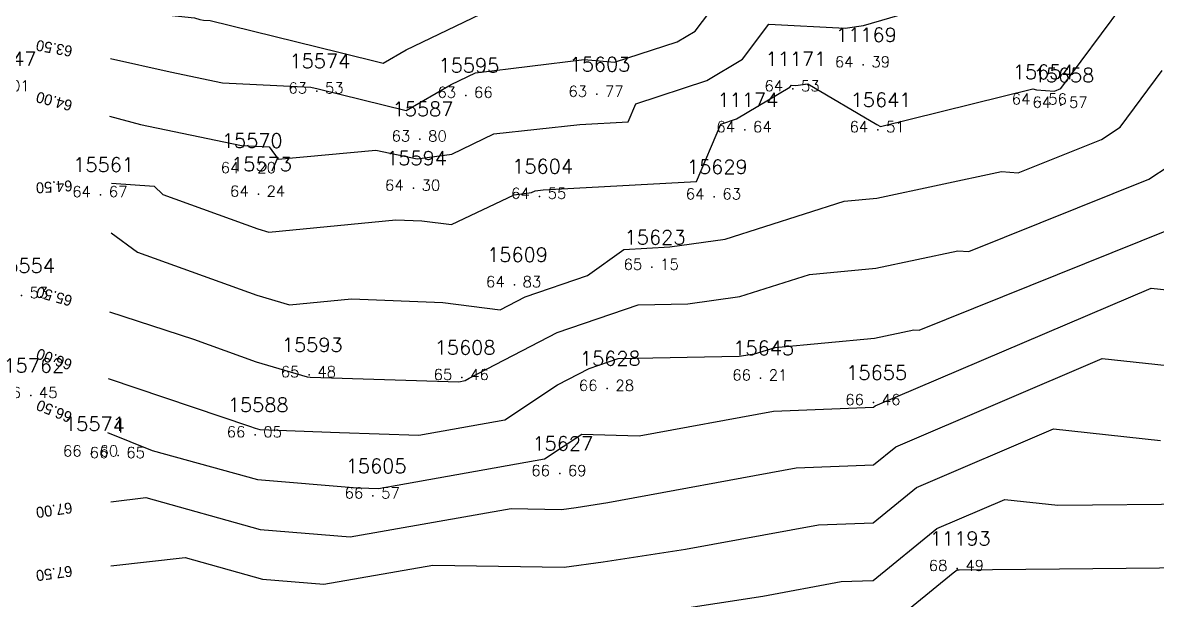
# Model space of a CAD drawing. Header units: millimetres. Extents: x 1412565 to 1412813, y 4931476 to 4931699.
# Drawn here: x 1412707.42 to 1412728.21, y 4931550.35 to 4931560.93 of the extents above; entities that cross this region are included whole.
import ezdxf
from ezdxf.enums import TextEntityAlignment as Align

# ---------------------------------------------------------------- set-up
doc = ezdxf.new("R2010")
doc.units = ezdxf.units.MM
for name, color, linetype in [('CIVIL', 50, 'Continuous'), ('CIVIL-DRAW', 80, 'Continuous'), ('CIVIL-NONAME', 130, 'Continuous'), ('CIVIL-TEXT', 240, 'Continuous'), ('CIVIL-Z', 50, 'Continuous'), ('Tcontours0', 7, 'Continuous'), ('Tcontours1', 7, 'Continuous'), ('Tcontours2', 7, 'Continuous')]:
    doc.layers.add(name, color=color, linetype=linetype)
doc.styles.add('CIVILCADMAIN', font='TXT.SHX')
doc.styles.add('MAVAT_HebTXT', font='hebtxt.shx')
doc.styles.get("Standard").update_dxf_attribs({"font": 'arial.ttf'})

# ---------------------------------------------------------------- blocks, each defined once
blk = doc.blocks.new('CIVIL-ZZ')
at = {"layer": 'CIVIL-DRAW'}
blk.add_point((0, 0), dxfattribs=at)
at = {"layer": 'CIVIL-NONAME'}
blk.add_attdef('NAME', text='', height=1.8, dxfattribs=at).set_placement((0, 2.1), align=Align.CENTER)
at = {"layer": 'CIVIL-TEXT', "flags": 8}
blk.add_attdef('TEXT', text='', height=2, dxfattribs=at).set_placement((0.2, -3.3), align=Align.CENTER)
at = {"layer": 'CIVIL-Z'}
blk.add_attdef('Z1', text='', height=1.6, dxfattribs=at).set_placement((-0.75, -0.225), align=Align.RIGHT)
blk.add_attdef('Z2', (0.75, -0.225), '', height=1.6, dxfattribs=at)

msp = doc.modelspace()

# ---------------------------------------------------------------- linework, layer by layer
at = {"layer": 'Tcontours0', "elevation": 65}
msp.add_lwpolyline([(1412709.045, 4931557.081), (1412709.527, 4931556.728), (1412711.715, 4931555.938), (1412712.31, 4931555.761), (1412713.447, 4931555.871), (1412715.117, 4931555.806), (1412716.171, 4931555.671), (1412716.629, 4931555.907), (1412717.769, 4931556.3), (1412718.435, 4931556.775), (1412719.279, 4931556.822), (1412720.289, 4931556.963), (1412722.47, 4931557.659), (1412723.07, 4931557.714), (1412725.354, 4931558.204), (1412725.66, 4931558.18), (1412727.184, 4931558.794), (1412727.53, 4931559.02), (1412728.298, 4931560.056)], dxfattribs=at)
at = {"layer": 'Tcontours1'}
for points, elevation in [([(1412709.044, 4931561.178), (1412710.571, 4931561.019), (1412710.666, 4931560.993), (1412710.738, 4931560.978), (1412710.857, 4931560.972), (1412713.213, 4931560.393), (1412714.028, 4931560.192), (1412714.446, 4931560.435), (1412716.268, 4931561.309), (1412717.272, 4931561.431), (1412718.87, 4931561.29), (1412720.269, 4931563.146), (1412720.4, 4931563.139), (1412720.82, 4931563.27), (1412722.649, 4931563.61), (1412722.914, 4931563.798), (1412724.031, 4931563.94), (1412725.913, 4931564.433), (1412726.92, 4931564.576), (1412727.246, 4931564.775), (1412729.911, 4931563.959)], 63), ([(1412709.014, 4931559.22), (1412709.579, 4931559.069), (1412711.431, 4931558.68), (1412711.94, 4931558.656), (1412712.102, 4931558.429), (1412713.89, 4931558.594), (1412714.652, 4931558.44), (1412715.284, 4931558.52), (1412716.056, 4931558.893), (1412717.63, 4931559.069), (1412718.515, 4931559.117), (1412718.656, 4931559.448), (1412719.955, 4931559.875), (1412720.609, 4931560.264), (1412721.093, 4931560.907), (1412722.487, 4931560.832), (1412722.827, 4931560.879), (1412724.271, 4931561.302)], 64), ([(1412708.989, 4931554.413), (1412711.577, 4931553.539), (1412711.682, 4931553.502), (1412711.767, 4931553.476), (1412713.228, 4931553.421), (1412714.677, 4931553.374), (1412716.256, 4931553.657), (1412717.222, 4931554.298), (1412717.802, 4931554.597), (1412718.333, 4931554.78), (1412720.546, 4931554.822), (1412720.827, 4931554.861), (1412721.206, 4931554.982), (1412723.029, 4931555.149), (1412723.748, 4931555.304), (1412723.845, 4931555.296), (1412728.915, 4931557.339)], 66), ([(1412709.039, 4931552.15), (1412709.677, 4931552.23), (1412711.771, 4931551.647), (1412713.423, 4931551.513), (1412716.37, 4931552.028), (1412717.292, 4931552.013), (1412717.565, 4931552.051), (1412718.141, 4931552.139), (1412721.591, 4931552.774), (1412723.008, 4931552.828), (1412723.417, 4931553.161), (1412727.2, 4931554.779), (1412730.149, 4931554.46), (1412731.746, 4931554.476), (1412731.989, 4931554.577), (1412733.365, 4931554.509), (1412733.648, 4931554.55), (1412734, 4931554.797), (1412736.243, 4931555.771), (1412737.385, 4931556.715), (1412740.218, 4931556.892), (1412740.375, 4931556.935), (1412743.354, 4931556.561), (1412746.957, 4931556.041)], 67), ([(1412718.55, 4931550.053), (1412720.982, 4931550.426), (1412722.415, 4931550.69), (1412723.003, 4931550.712), (1412724.171, 4931551.664), (1412725.415, 4931552.196), (1412726.384, 4931552.091), (1412731.455, 4931552.141), (1412732.226, 4931552.463), (1412733.428, 4931552.403), (1412733.732, 4931552.593), (1412735.327, 4931552.989), (1412735.611, 4931553.076), (1412736.858, 4931553.902), (1412739.186, 4931554.894), (1412739.362, 4931554.939), (1412739.509, 4931554.98), (1412740.029, 4931555.04), (1412741.787, 4931555.523), (1412746.388, 4931554.945), (1412746.97, 4931554.143)], 68)]:
    msp.add_lwpolyline(points, dxfattribs=dict(at, elevation=elevation))
at = {"layer": 'Tcontours2'}
for points, elevation in [([(1412709.033, 4931560.275), (1412710.123, 4931560.031), (1412711.085, 4931559.829), (1412712.699, 4931559.753), (1412712.833, 4931559.72), (1412714.448, 4931559.322), (1412715.275, 4931559.802), (1412715.716, 4931560.014), (1412717.706, 4931560.255), (1412718.266, 4931560.206), (1412719.413, 4931560.583), (1412719.739, 4931560.777), (1412720.681, 4931562.026), (1412721.9, 4931561.96), (1412722.985, 4931562.299), (1412724.981, 4931562.555), (1412725.117, 4931562.598), (1412725.131, 4931562.603), (1412725.216, 4931562.664), (1412726.729, 4931563.587), (1412728.112, 4931563.164), (1412730.703, 4931562.634)], 63.5), ([(1412709.048, 4931557.992), (1412709.834, 4931557.939), (1412709.993, 4931557.784), (1412711.731, 4931557.157), (1412711.935, 4931557.096), (1412714.256, 4931557.32), (1412714.733, 4931557.302), (1412715.278, 4931557.232), (1412716.428, 4931557.78), (1412716.744, 4931557.82), (1412716.814, 4931557.854), (1412716.957, 4931557.87), (1412719.765, 4931558.024), (1412720.214, 4931559.075), (1412720.498, 4931559.168), (1412721.478, 4931559.751), (1412721.505, 4931559.787), (1412721.584, 4931559.783), (1412721.806, 4931559.814), (1412723.067, 4931559.069), (1412723.137, 4931559.028), (1412725.926, 4931559.723), (1412725.994, 4931559.701), (1412726.323, 4931559.68), (1412726.442, 4931559.727), (1412727.557, 4931561.231)], 64.5), ([(1412709.012, 4931555.635), (1412710.552, 4931555.134), (1412711.698, 4931554.72), (1412712.635, 4931554.441), (1412712.691, 4931554.439), (1412715.411, 4931554.352), (1412715.528, 4931554.373), (1412715.6, 4931554.42), (1412717.216, 4931555.252), (1412718.696, 4931555.762), (1412719.607, 4931555.78), (1412720.558, 4931555.912), (1412721.838, 4931556.32), (1412723.049, 4931556.432), (1412724.551, 4931556.754), (1412724.752, 4931556.738), (1412728.05, 4931558.067), (1412728.797, 4931558.554)], 65.5), ([(1412708.975, 4931553.422), (1412709.798, 4931553.095), (1412711.723, 4931552.559), (1412713.549, 4931552.411), (1412713.765, 4931552.403), (1412713.943, 4931552.397), (1412716.983, 4931552.942), (1412717.663, 4931553.393), (1412718.717, 4931553.363), (1412721.179, 4931553.816), (1412723.01, 4931553.885), (1412723.04, 4931553.91), (1412728.093, 4931556.07), (1412731.655, 4931555.685)], 66.5), ([(1412723.001, 4931549.654), (1412724.47, 4931550.852), (1412724.541, 4931550.907), (1412724.554, 4931550.905), (1412724.577, 4931550.907), (1412731.309, 4931550.973), (1412732.344, 4931551.406), (1412733.264, 4931551.36), (1412733.739, 4931551.657), (1412735.135, 4931552.003), (1412735.752, 4931552.243), (1412735.96, 4931552.553), (1412737.089, 4931553.301), (1412738.875, 4931554.063), (1412739.366, 4931554.188), (1412739.774, 4931554.302), (1412741.224, 4931554.468), (1412742.494, 4931554.816), (1412745.816, 4931554.399), (1412746.532, 4931553.719), (1412746.983, 4931553.097)], 68.5), ([(1412709.04, 4931550.981), (1412710.4, 4931551.13), (1412711.819, 4931550.735), (1412712.938, 4931550.644), (1412714.935, 4931550.993), (1412717.343, 4931550.954), (1412718.058, 4931551.052), (1412719.562, 4931551.283), (1412722.003, 4931551.732), (1412723.005, 4931551.77), (1412723.794, 4931552.413), (1412726.308, 4931553.487), (1412728.266, 4931553.276)], 67.5)]:
    msp.add_lwpolyline(points, dxfattribs=dict(at, elevation=elevation))

# ---------------------------------------------------------------- block references
at = {"layer": 'CIVIL'}
ref = msp.add_blockref('CIVIL-ZZ', (1412722.82, 4931560.16, 64.39), dxfattribs=dict(at, xscale=0.2, yscale=0.2))
ref.add_attrib('Z2', '39', (1412722.97, 4931560.115), dxfattribs={"layer": 'CIVIL-Z', "height": 0.2, "style": 'CIVILCADMAIN'})
ref.add_attrib('Z1', '64', (1412722.3, 4931560.115), dxfattribs={"layer": 'CIVIL-Z', "height": 0.2, "style": 'CIVILCADMAIN'})
ref.add_attrib('NAME', '11169', (1412722.32, 4931560.58), dxfattribs={"layer": 'CIVIL-NONAME', "height": 0.26, "style": 'CIVILCADMAIN'})
ref = msp.add_blockref('CIVIL-ZZ', (1412707.06, 4931559.72, 64.01), dxfattribs=dict(at, xscale=0.2, yscale=0.2))
ref.add_attrib('Z2', '01', (1412707.21, 4931559.675), dxfattribs={"layer": 'CIVIL-Z', "height": 0.2, "style": 'CIVILCADMAIN'})
ref.add_attrib('Z1', '64', (1412706.54, 4931559.675), dxfattribs={"layer": 'CIVIL-Z', "height": 0.2, "style": 'CIVILCADMAIN'})
ref.add_attrib('NAME', '15547', (1412706.56, 4931560.14), dxfattribs={"layer": 'CIVIL-NONAME', "height": 0.26, "style": 'CIVILCADMAIN'})
ref = msp.add_blockref('CIVIL-ZZ', (1412712.81, 4931559.68, 63.53), dxfattribs=dict(at, xscale=0.2, yscale=0.2))
ref.add_attrib('Z2', '53', (1412712.96, 4931559.635), dxfattribs={"layer": 'CIVIL-Z', "height": 0.2, "style": 'CIVILCADMAIN'})
ref.add_attrib('Z1', '63', (1412712.29, 4931559.635), dxfattribs={"layer": 'CIVIL-Z', "height": 0.2, "style": 'CIVILCADMAIN'})
ref.add_attrib('NAME', '15574', (1412712.31, 4931560.1), dxfattribs={"layer": 'CIVIL-NONAME', "height": 0.26, "style": 'CIVILCADMAIN'})
ref = msp.add_blockref('CIVIL-ZZ', (1412715.54, 4931559.6, 63.66), dxfattribs=dict(at, xscale=0.2, yscale=0.2))
ref.add_attrib('Z2', '66', (1412715.69, 4931559.555), dxfattribs={"layer": 'CIVIL-Z', "height": 0.2, "style": 'CIVILCADMAIN'})
ref.add_attrib('Z1', '63', (1412715.02, 4931559.555), dxfattribs={"layer": 'CIVIL-Z', "height": 0.2, "style": 'CIVILCADMAIN'})
ref.add_attrib('NAME', '15595', (1412715.04, 4931560.02), dxfattribs={"layer": 'CIVIL-NONAME', "height": 0.26, "style": 'CIVILCADMAIN'})
ref = msp.add_blockref('CIVIL-ZZ', (1412717.94, 4931559.62, 63.77), dxfattribs=dict(at, xscale=0.2, yscale=0.2))
ref.add_attrib('Z2', '77', (1412718.09, 4931559.575), dxfattribs={"layer": 'CIVIL-Z', "height": 0.2, "style": 'CIVILCADMAIN'})
ref.add_attrib('Z1', '63', (1412717.42, 4931559.575), dxfattribs={"layer": 'CIVIL-Z', "height": 0.2, "style": 'CIVILCADMAIN'})
ref.add_attrib('NAME', '15603', (1412717.44, 4931560.04), dxfattribs={"layer": 'CIVIL-NONAME', "height": 0.26, "style": 'CIVILCADMAIN'})
ref = msp.add_blockref('CIVIL-ZZ', (1412721.53, 4931559.72, 64.53), dxfattribs=dict(at, xscale=0.2, yscale=0.2))
ref.add_attrib('Z2', '53', (1412721.68, 4931559.675), dxfattribs={"layer": 'CIVIL-Z', "height": 0.2, "style": 'CIVILCADMAIN'})
ref.add_attrib('Z1', '64', (1412721.01, 4931559.675), dxfattribs={"layer": 'CIVIL-Z', "height": 0.2, "style": 'CIVILCADMAIN'})
ref.add_attrib('NAME', '11171', (1412721.03, 4931560.14), dxfattribs={"layer": 'CIVIL-NONAME', "height": 0.26, "style": 'CIVILCADMAIN'})
ref = msp.add_blockref('CIVIL-ZZ', (1412726.06, 4931559.48, 64.56), dxfattribs=dict(at, xscale=0.2, yscale=0.2))
ref.add_attrib('Z2', '56', (1412726.21, 4931559.435), dxfattribs={"layer": 'CIVIL-Z', "height": 0.2, "style": 'CIVILCADMAIN'})
ref.add_attrib('Z1', '64', (1412725.54, 4931559.435), dxfattribs={"layer": 'CIVIL-Z', "height": 0.2, "style": 'CIVILCADMAIN'})
ref.add_attrib('NAME', '15654', (1412725.56, 4931559.9), dxfattribs={"layer": 'CIVIL-NONAME', "height": 0.26, "style": 'CIVILCADMAIN'})
ref = msp.add_blockref('CIVIL-ZZ', (1412726.44, 4931559.42, 64.57), dxfattribs=dict(at, xscale=0.2, yscale=0.2))
ref.add_attrib('Z2', '57', (1412726.59, 4931559.375), dxfattribs={"layer": 'CIVIL-Z', "height": 0.2, "style": 'CIVILCADMAIN'})
ref.add_attrib('Z1', '64', (1412725.92, 4931559.375), dxfattribs={"layer": 'CIVIL-Z', "height": 0.2, "style": 'CIVILCADMAIN'})
ref.add_attrib('NAME', '15658', (1412725.94, 4931559.84), dxfattribs={"layer": 'CIVIL-NONAME', "height": 0.26, "style": 'CIVILCADMAIN'})
ref = msp.add_blockref('CIVIL-ZZ', (1412720.65, 4931558.97, 64.64), dxfattribs=dict(at, xscale=0.2, yscale=0.2))
ref.add_attrib('Z2', '64', (1412720.8, 4931558.925), dxfattribs={"layer": 'CIVIL-Z', "height": 0.2, "style": 'CIVILCADMAIN'})
ref.add_attrib('Z1', '64', (1412720.13, 4931558.925), dxfattribs={"layer": 'CIVIL-Z', "height": 0.2, "style": 'CIVILCADMAIN'})
ref.add_attrib('NAME', '11174', (1412720.15, 4931559.39), dxfattribs={"layer": 'CIVIL-NONAME', "height": 0.26, "style": 'CIVILCADMAIN'})
ref = msp.add_blockref('CIVIL-ZZ', (1412723.09, 4931558.97, 64.51), dxfattribs=dict(at, xscale=0.2, yscale=0.2))
ref.add_attrib('Z2', '51', (1412723.24, 4931558.925), dxfattribs={"layer": 'CIVIL-Z', "height": 0.2, "style": 'CIVILCADMAIN'})
ref.add_attrib('Z1', '64', (1412722.57, 4931558.925), dxfattribs={"layer": 'CIVIL-Z', "height": 0.2, "style": 'CIVILCADMAIN'})
ref.add_attrib('NAME', '15641', (1412722.59, 4931559.39), dxfattribs={"layer": 'CIVIL-NONAME', "height": 0.26, "style": 'CIVILCADMAIN'})
ref = msp.add_blockref('CIVIL-ZZ', (1412714.7, 4931558.8, 63.8), dxfattribs=dict(at, xscale=0.2, yscale=0.2))
ref.add_attrib('Z2', '80', (1412714.85, 4931558.755), dxfattribs={"layer": 'CIVIL-Z', "height": 0.2, "style": 'CIVILCADMAIN'})
ref.add_attrib('Z1', '63', (1412714.18, 4931558.755), dxfattribs={"layer": 'CIVIL-Z', "height": 0.2, "style": 'CIVILCADMAIN'})
ref.add_attrib('NAME', '15587', (1412714.2, 4931559.22), dxfattribs={"layer": 'CIVIL-NONAME', "height": 0.26, "style": 'CIVILCADMAIN'})
ref = msp.add_blockref('CIVIL-ZZ', (1412711.57, 4931558.22, 64.2), dxfattribs=dict(at, xscale=0.2, yscale=0.2))
ref.add_attrib('Z2', '20', (1412711.72, 4931558.175), dxfattribs={"layer": 'CIVIL-Z', "height": 0.2, "style": 'CIVILCADMAIN'})
ref.add_attrib('Z1', '64', (1412711.05, 4931558.175), dxfattribs={"layer": 'CIVIL-Z', "height": 0.2, "style": 'CIVILCADMAIN'})
ref.add_attrib('NAME', '15570', (1412711.07, 4931558.64), dxfattribs={"layer": 'CIVIL-NONAME', "height": 0.26, "style": 'CIVILCADMAIN'})
ref = msp.add_blockref('CIVIL-ZZ', (1412714.58, 4931557.9, 64.3), dxfattribs=dict(at, xscale=0.2, yscale=0.2))
ref.add_attrib('Z2', '30', (1412714.73, 4931557.855), dxfattribs={"layer": 'CIVIL-Z', "height": 0.2, "style": 'CIVILCADMAIN'})
ref.add_attrib('Z1', '64', (1412714.06, 4931557.855), dxfattribs={"layer": 'CIVIL-Z', "height": 0.2, "style": 'CIVILCADMAIN'})
ref.add_attrib('NAME', '15594', (1412714.08, 4931558.32), dxfattribs={"layer": 'CIVIL-NONAME', "height": 0.26, "style": 'CIVILCADMAIN'})
ref = msp.add_blockref('CIVIL-ZZ', (1412708.85, 4931557.78, 64.67), dxfattribs=dict(at, xscale=0.2, yscale=0.2))
ref.add_attrib('Z2', '67', (1412709, 4931557.735), dxfattribs={"layer": 'CIVIL-Z', "height": 0.2, "style": 'CIVILCADMAIN'})
ref.add_attrib('Z1', '64', (1412708.33, 4931557.735), dxfattribs={"layer": 'CIVIL-Z', "height": 0.2, "style": 'CIVILCADMAIN'})
ref.add_attrib('NAME', '15561', (1412708.35, 4931558.2), dxfattribs={"layer": 'CIVIL-NONAME', "height": 0.26, "style": 'CIVILCADMAIN'})
ref = msp.add_blockref('CIVIL-ZZ', (1412711.74, 4931557.79, 64.24), dxfattribs=dict(at, xscale=0.2, yscale=0.2))
ref.add_attrib('Z2', '24', (1412711.89, 4931557.745), dxfattribs={"layer": 'CIVIL-Z', "height": 0.2, "style": 'CIVILCADMAIN'})
ref.add_attrib('Z1', '64', (1412711.22, 4931557.745), dxfattribs={"layer": 'CIVIL-Z', "height": 0.2, "style": 'CIVILCADMAIN'})
ref.add_attrib('NAME', '15573', (1412711.24, 4931558.21), dxfattribs={"layer": 'CIVIL-NONAME', "height": 0.26, "style": 'CIVILCADMAIN'})
ref = msp.add_blockref('CIVIL-ZZ', (1412716.89, 4931557.75, 64.55), dxfattribs=dict(at, xscale=0.2, yscale=0.2))
ref.add_attrib('Z2', '55', (1412717.04, 4931557.705), dxfattribs={"layer": 'CIVIL-Z', "height": 0.2, "style": 'CIVILCADMAIN'})
ref.add_attrib('Z1', '64', (1412716.37, 4931557.705), dxfattribs={"layer": 'CIVIL-Z', "height": 0.2, "style": 'CIVILCADMAIN'})
ref.add_attrib('NAME', '15604', (1412716.39, 4931558.17), dxfattribs={"layer": 'CIVIL-NONAME', "height": 0.26, "style": 'CIVILCADMAIN'})
ref = msp.add_blockref('CIVIL-ZZ', (1412720.09, 4931557.74, 64.63), dxfattribs=dict(at, xscale=0.2, yscale=0.2))
ref.add_attrib('Z2', '63', (1412720.24, 4931557.695), dxfattribs={"layer": 'CIVIL-Z', "height": 0.2, "style": 'CIVILCADMAIN'})
ref.add_attrib('Z1', '64', (1412719.57, 4931557.695), dxfattribs={"layer": 'CIVIL-Z', "height": 0.2, "style": 'CIVILCADMAIN'})
ref.add_attrib('NAME', '15629', (1412719.59, 4931558.16), dxfattribs={"layer": 'CIVIL-NONAME', "height": 0.26, "style": 'CIVILCADMAIN'})
ref = msp.add_blockref('CIVIL-ZZ', (1412718.95, 4931556.45, 65.15), dxfattribs=dict(at, xscale=0.2, yscale=0.2))
ref.add_attrib('Z2', '15', (1412719.1, 4931556.405), dxfattribs={"layer": 'CIVIL-Z', "height": 0.2, "style": 'CIVILCADMAIN'})
ref.add_attrib('Z1', '65', (1412718.43, 4931556.405), dxfattribs={"layer": 'CIVIL-Z', "height": 0.2, "style": 'CIVILCADMAIN'})
ref.add_attrib('NAME', '15623', (1412718.45, 4931556.87), dxfattribs={"layer": 'CIVIL-NONAME', "height": 0.26, "style": 'CIVILCADMAIN'})
ref = msp.add_blockref('CIVIL-ZZ', (1412716.43, 4931556.13, 64.83), dxfattribs=dict(at, xscale=0.2, yscale=0.2))
ref.add_attrib('Z2', '83', (1412716.58, 4931556.085), dxfattribs={"layer": 'CIVIL-Z', "height": 0.2, "style": 'CIVILCADMAIN'})
ref.add_attrib('Z1', '64', (1412715.91, 4931556.085), dxfattribs={"layer": 'CIVIL-Z', "height": 0.2, "style": 'CIVILCADMAIN'})
ref.add_attrib('NAME', '15609', (1412715.93, 4931556.55), dxfattribs={"layer": 'CIVIL-NONAME', "height": 0.26, "style": 'CIVILCADMAIN'})
ref = msp.add_blockref('CIVIL-ZZ', (1412707.4, 4931555.93, 65.53), dxfattribs=dict(at, xscale=0.2, yscale=0.2))
ref.add_attrib('Z2', '53', (1412707.55, 4931555.885), dxfattribs={"layer": 'CIVIL-Z', "height": 0.2, "style": 'CIVILCADMAIN'})
ref.add_attrib('Z1', '65', (1412706.88, 4931555.885), dxfattribs={"layer": 'CIVIL-Z', "height": 0.2, "style": 'CIVILCADMAIN'})
ref.add_attrib('NAME', '15554', (1412706.9, 4931556.35), dxfattribs={"layer": 'CIVIL-NONAME', "height": 0.26, "style": 'CIVILCADMAIN'})
ref = msp.add_blockref('CIVIL-ZZ', (1412712.67, 4931554.48, 65.48), dxfattribs=dict(at, xscale=0.2, yscale=0.2))
ref.add_attrib('Z2', '48', (1412712.82, 4931554.435), dxfattribs={"layer": 'CIVIL-Z', "height": 0.2, "style": 'CIVILCADMAIN'})
ref.add_attrib('Z1', '65', (1412712.15, 4931554.435), dxfattribs={"layer": 'CIVIL-Z', "height": 0.2, "style": 'CIVILCADMAIN'})
ref.add_attrib('NAME', '15593', (1412712.17, 4931554.9), dxfattribs={"layer": 'CIVIL-NONAME', "height": 0.26, "style": 'CIVILCADMAIN'})
ref = msp.add_blockref('CIVIL-ZZ', (1412715.47, 4931554.43, 65.46), dxfattribs=dict(at, xscale=0.2, yscale=0.2))
ref.add_attrib('Z2', '46', (1412715.62, 4931554.385), dxfattribs={"layer": 'CIVIL-Z', "height": 0.2, "style": 'CIVILCADMAIN'})
ref.add_attrib('Z1', '65', (1412714.95, 4931554.385), dxfattribs={"layer": 'CIVIL-Z', "height": 0.2, "style": 'CIVILCADMAIN'})
ref.add_attrib('NAME', '15608', (1412714.97, 4931554.85), dxfattribs={"layer": 'CIVIL-NONAME', "height": 0.26, "style": 'CIVILCADMAIN'})
ref = msp.add_blockref('CIVIL-ZZ', (1412720.94, 4931554.42, 66.21), dxfattribs=dict(at, xscale=0.2, yscale=0.2))
ref.add_attrib('Z2', '21', (1412721.09, 4931554.375), dxfattribs={"layer": 'CIVIL-Z', "height": 0.2, "style": 'CIVILCADMAIN'})
ref.add_attrib('Z1', '66', (1412720.42, 4931554.375), dxfattribs={"layer": 'CIVIL-Z', "height": 0.2, "style": 'CIVILCADMAIN'})
ref.add_attrib('NAME', '15645', (1412720.44, 4931554.84), dxfattribs={"layer": 'CIVIL-NONAME', "height": 0.26, "style": 'CIVILCADMAIN'})
ref = msp.add_blockref('CIVIL-ZZ', (1412718.13, 4931554.23, 66.28), dxfattribs=dict(at, xscale=0.2, yscale=0.2))
ref.add_attrib('Z2', '28', (1412718.28, 4931554.185), dxfattribs={"layer": 'CIVIL-Z', "height": 0.2, "style": 'CIVILCADMAIN'})
ref.add_attrib('Z1', '66', (1412717.61, 4931554.185), dxfattribs={"layer": 'CIVIL-Z', "height": 0.2, "style": 'CIVILCADMAIN'})
ref.add_attrib('NAME', '15628', (1412717.63, 4931554.65), dxfattribs={"layer": 'CIVIL-NONAME', "height": 0.26, "style": 'CIVILCADMAIN'})
ref = msp.add_blockref('CIVIL-ZZ', (1412707.57, 4931554.1, 66.45), dxfattribs=dict(at, xscale=0.2, yscale=0.2))
ref.add_attrib('Z2', '45', (1412707.72, 4931554.055), dxfattribs={"layer": 'CIVIL-Z', "height": 0.2, "style": 'CIVILCADMAIN'})
ref.add_attrib('Z1', '66', (1412707.05, 4931554.055), dxfattribs={"layer": 'CIVIL-Z', "height": 0.2, "style": 'CIVILCADMAIN'})
ref.add_attrib('NAME', '15762', (1412707.07, 4931554.52), dxfattribs={"layer": 'CIVIL-NONAME', "height": 0.26, "style": 'CIVILCADMAIN'})
ref = msp.add_blockref('CIVIL-ZZ', (1412723.01, 4931553.97, 66.46), dxfattribs=dict(at, xscale=0.2, yscale=0.2))
ref.add_attrib('Z2', '46', (1412723.16, 4931553.925), dxfattribs={"layer": 'CIVIL-Z', "height": 0.2, "style": 'CIVILCADMAIN'})
ref.add_attrib('Z1', '66', (1412722.49, 4931553.925), dxfattribs={"layer": 'CIVIL-Z', "height": 0.2, "style": 'CIVILCADMAIN'})
ref.add_attrib('NAME', '15655', (1412722.51, 4931554.39), dxfattribs={"layer": 'CIVIL-NONAME', "height": 0.26, "style": 'CIVILCADMAIN'})
ref = msp.add_blockref('CIVIL-ZZ', (1412711.68, 4931553.38, 66.05), dxfattribs=dict(at, xscale=0.2, yscale=0.2))
ref.add_attrib('Z2', '05', (1412711.83, 4931553.335), dxfattribs={"layer": 'CIVIL-Z', "height": 0.2, "style": 'CIVILCADMAIN'})
ref.add_attrib('Z1', '66', (1412711.16, 4931553.335), dxfattribs={"layer": 'CIVIL-Z', "height": 0.2, "style": 'CIVILCADMAIN'})
ref.add_attrib('NAME', '15588', (1412711.18, 4931553.8), dxfattribs={"layer": 'CIVIL-NONAME', "height": 0.26, "style": 'CIVILCADMAIN'})
ref = msp.add_blockref('CIVIL-ZZ', (1412708.68, 4931553.03, 66.6), dxfattribs=dict(at, xscale=0.2, yscale=0.2))
ref.add_attrib('Z2', '60', (1412708.83, 4931552.985), dxfattribs={"layer": 'CIVIL-Z', "height": 0.2, "style": 'CIVILCADMAIN'})
ref.add_attrib('Z1', '66', (1412708.16, 4931552.985), dxfattribs={"layer": 'CIVIL-Z', "height": 0.2, "style": 'CIVILCADMAIN'})
ref.add_attrib('NAME', '15571', (1412708.18, 4931553.45), dxfattribs={"layer": 'CIVIL-NONAME', "height": 0.26, "style": 'CIVILCADMAIN'})
ref = msp.add_blockref('CIVIL-ZZ', (1412709.17, 4931553, 66.65), dxfattribs=dict(at, xscale=0.2, yscale=0.2))
ref.add_attrib('Z2', '65', (1412709.32, 4931552.955), dxfattribs={"layer": 'CIVIL-Z', "height": 0.2, "style": 'CIVILCADMAIN'})
ref.add_attrib('Z1', '66', (1412708.65, 4931552.955), dxfattribs={"layer": 'CIVIL-Z', "height": 0.2, "style": 'CIVILCADMAIN'})
ref.add_attrib('NAME', '4', (1412709.07, 4931553.42), dxfattribs={"layer": 'CIVIL-NONAME', "height": 0.26, "style": 'CIVILCADMAIN'})
ref = msp.add_blockref('CIVIL-ZZ', (1412717.26, 4931552.67, 66.69), dxfattribs=dict(at, xscale=0.2, yscale=0.2))
ref.add_attrib('Z2', '69', (1412717.41, 4931552.625), dxfattribs={"layer": 'CIVIL-Z', "height": 0.2, "style": 'CIVILCADMAIN'})
ref.add_attrib('Z1', '66', (1412716.74, 4931552.625), dxfattribs={"layer": 'CIVIL-Z', "height": 0.2, "style": 'CIVILCADMAIN'})
ref.add_attrib('NAME', '15627', (1412716.76, 4931553.09), dxfattribs={"layer": 'CIVIL-NONAME', "height": 0.26, "style": 'CIVILCADMAIN'})
ref = msp.add_blockref('CIVIL-ZZ', (1412713.84, 4931552.26, 66.57), dxfattribs=dict(at, xscale=0.2, yscale=0.2))
ref.add_attrib('Z2', '57', (1412713.99, 4931552.215), dxfattribs={"layer": 'CIVIL-Z', "height": 0.2, "style": 'CIVILCADMAIN'})
ref.add_attrib('Z1', '66', (1412713.32, 4931552.215), dxfattribs={"layer": 'CIVIL-Z', "height": 0.2, "style": 'CIVILCADMAIN'})
ref.add_attrib('NAME', '15605', (1412713.34, 4931552.68), dxfattribs={"layer": 'CIVIL-NONAME', "height": 0.26, "style": 'CIVILCADMAIN'})
ref = msp.add_blockref('CIVIL-ZZ', (1412724.54, 4931550.93, 68.49), dxfattribs=dict(at, xscale=0.2, yscale=0.2))
ref.add_attrib('Z2', '49', (1412724.69, 4931550.885), dxfattribs={"layer": 'CIVIL-Z', "height": 0.2, "style": 'CIVILCADMAIN'})
ref.add_attrib('Z1', '68', (1412724.02, 4931550.885), dxfattribs={"layer": 'CIVIL-Z', "height": 0.2, "style": 'CIVILCADMAIN'})
ref.add_attrib('NAME', '11193', (1412724.04, 4931551.35), dxfattribs={"layer": 'CIVIL-NONAME', "height": 0.26, "style": 'CIVILCADMAIN'})

# ---------------------------------------------------------------- texts
at = {"layer": 'Tcontours1', "style": 'MAVAT_HebTXT'}
for s, rotation, p in [('64.00', 165.0385, (1412708, 4931559.491, 64)), ('66.00', 160.4115, (1412708, 4931554.765, 66)), ('67.00', 188.2758, (1412708, 4931551.999, 67))]:
    msp.add_text(s, height=0.2, rotation=rotation, dxfattribs=at).set_placement(p, align=Align.MIDDLE_CENTER)
at = {"layer": 'Tcontours2', "style": 'MAVAT_HebTXT'}
for s, rotation, p in [('63.50', 169.7003, (1412708, 4931560.462, 63.5)), ('64.50', 183.6996, (1412708, 4931557.924, 64.5)), ('65.50', 164.4867, (1412708, 4931555.916, 65.5)), ('66.50', 158.2259, (1412708, 4931553.812, 66.5)), ('67.50', 187.7258, (1412708, 4931550.84, 67.5))]:
    msp.add_text(s, height=0.2, rotation=rotation, dxfattribs=at).set_placement(p, align=Align.MIDDLE_CENTER)

doc.saveas('drawing.dxf')
